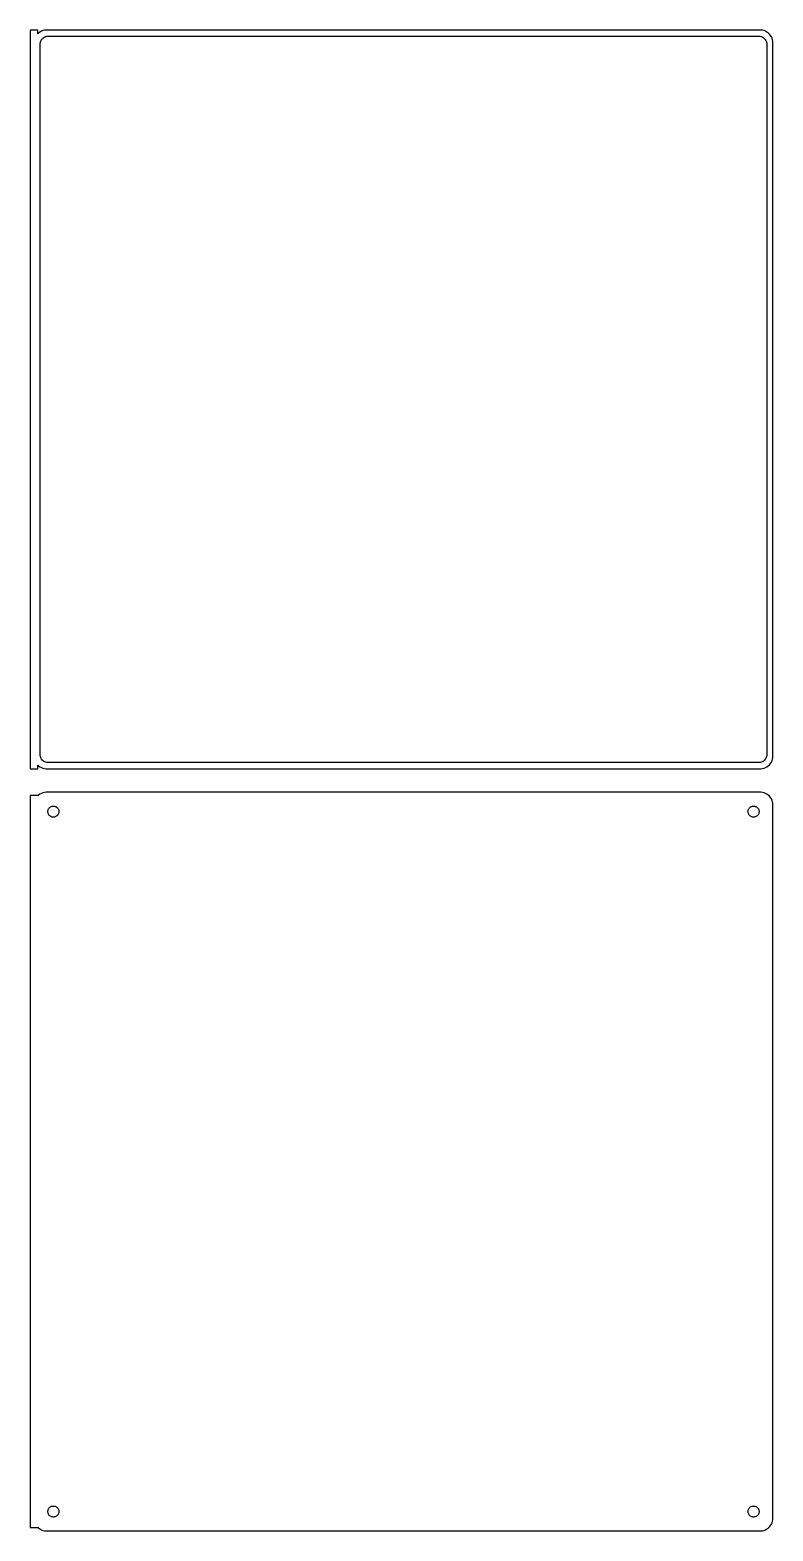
# Model space of a CAD drawing. Header units: metres. Extents: x -144 to 142, y 446 to 1024.
import ezdxf

# ---------------------------------------------------------------- set-up
doc = ezdxf.new("R2010")
doc.units = ezdxf.units.M

msp = doc.modelspace()

# ---------------------------------------------------------------- linework, layer by layer
for p, q in [((-141, 1024.48), (-144, 1024.48)), ((-144, 1024.48), (-144, 739.521)), ((-141, 1023.06), (-141, 1024.48)), ((-140.687, 1023.35), (-141, 1023.06)), ((-140.179, 1023.72), (-140.687, 1023.35)), ((-139.629, 1024.02), (-140.179, 1023.72)), ((-140.113, 1019), (-140.088, 1019.39)), ((-140.088, 1019.39), (-140.015, 1019.77)), ((-140.015, 1019.77), (-139.894, 1020.15)), ((-139.894, 1020.15), (-139.728, 1020.5)), ((-139.728, 1020.5), (-139.518, 1020.83)), ((-139.045, 1024.26), (-139.629, 1024.02)), ((-139.518, 1020.83), (-139.269, 1021.13)), ((-139.269, 1021.13), (-138.984, 1021.4)), ((-138.437, 1024.41), (-139.045, 1024.26)), ((-138.984, 1021.4), (-138.668, 1021.63)), ((-138.668, 1021.63), (-138.325, 1021.82)), ((-137.814, 1024.49), (-138.437, 1024.41)), ((-138.325, 1021.82), (-137.962, 1021.96)), ((-137.962, 1021.96), (-137.583, 1022.06)), ((137.814, 1024.49), (-137.814, 1024.49)), ((-137.583, 1022.06), (-137.195, 1022.11)), ((-137.195, 1022.11), (137.195, 1022.11)), ((137.195, 1022.11), (137.583, 1022.06)), ((137.583, 1022.06), (137.962, 1021.96)), ((138.437, 1024.41), (137.814, 1024.49)), ((137.962, 1021.96), (138.325, 1021.82)), ((138.325, 1021.82), (138.668, 1021.63)), ((139.045, 1024.26), (138.437, 1024.41)), ((138.668, 1021.63), (138.984, 1021.4)), ((138.984, 1021.4), (139.269, 1021.13)), ((139.629, 1024.02), (139.045, 1024.26)), ((139.269, 1021.13), (139.518, 1020.83)), ((139.518, 1020.83), (139.728, 1020.5)), ((140.179, 1023.72), (139.629, 1024.02)), ((139.728, 1020.5), (139.894, 1020.15)), ((139.894, 1020.15), (140.015, 1019.77)), ((140.015, 1019.77), (140.088, 1019.39)), ((140.088, 1019.39), (140.113, 1019)), ((140.687, 1023.35), (140.179, 1023.72)), ((141.145, 1022.92), (140.687, 1023.35)), ((141.545, 1022.44), (141.145, 1022.92)), ((141.882, 1021.91), (141.545, 1022.44)), ((142.149, 1021.34), (141.882, 1021.91)), ((142.343, 1020.74), (142.149, 1021.34)), ((142.461, 1020.13), (142.343, 1020.74)), ((142.5, 1019.5), (142.461, 1020.13)), ((142.5, 744.5), (142.5, 1019.5)), ((-140.113, 745), (-140.113, 1019)), ((140.113, 1019), (140.113, 745)), ((-140.088, 744.61), (-140.113, 745)), ((-140.015, 744.226), (-140.088, 744.61)), ((-139.894, 743.854), (-140.015, 744.226)), ((-139.728, 743.5), (-139.894, 743.854)), ((-139.518, 743.17), (-139.728, 743.5)), ((-139.269, 742.869), (-139.518, 743.17)), ((-138.984, 742.601), (-139.269, 742.869)), ((-138.668, 742.372), (-138.984, 742.601)), ((-138.325, 742.183), (-138.668, 742.372)), ((-137.962, 742.039), (-138.325, 742.183)), ((-137.583, 741.942), (-137.962, 742.039)), ((-137.195, 741.893), (-137.583, 741.942)), ((137.195, 741.893), (-137.195, 741.893)), ((137.583, 741.942), (137.195, 741.893)), ((137.962, 742.039), (137.583, 741.942)), ((138.325, 742.183), (137.962, 742.039)), ((138.668, 742.372), (138.325, 742.183)), ((138.984, 742.601), (138.668, 742.372)), ((139.269, 742.869), (138.984, 742.601)), ((139.518, 743.17), (139.269, 742.869)), ((139.728, 743.5), (139.518, 743.17)), ((139.894, 743.854), (139.728, 743.5)), ((140.015, 744.226), (139.894, 743.854)), ((140.088, 744.61), (140.015, 744.226)), ((140.113, 745), (140.088, 744.61)), ((141.145, 741.077), (141.545, 741.561)), ((141.545, 741.561), (141.882, 742.091)), ((141.882, 742.091), (142.149, 742.659)), ((142.149, 742.659), (142.343, 743.257)), ((142.343, 743.257), (142.461, 743.873)), ((142.461, 743.873), (142.5, 744.5)), ((-144, 739.521), (-141, 739.521)), ((-141, 739.521), (-141, 740.941)), ((-141, 740.941), (-140.687, 740.647)), ((-140.687, 740.647), (-140.179, 740.278)), ((-140.179, 740.278), (-139.629, 739.976)), ((-139.629, 739.976), (-139.045, 739.745)), ((-139.045, 739.745), (-138.437, 739.589)), ((-138.437, 739.589), (-137.814, 739.51)), ((-137.814, 739.51), (137.814, 739.51)), ((137.814, 739.51), (138.437, 739.589)), ((138.437, 739.589), (139.045, 739.745)), ((139.045, 739.745), (139.629, 739.976)), ((139.629, 739.976), (140.179, 740.278)), ((140.179, 740.278), (140.687, 740.647)), ((140.687, 740.647), (141.145, 741.077)), ((-140.179, 729.722), (-140.687, 729.353)), ((-139.629, 730.024), (-140.179, 729.722)), ((-139.045, 730.255), (-139.629, 730.024)), ((-138.437, 730.411), (-139.045, 730.255)), ((-137.814, 730.49), (-138.437, 730.411)), ((137.814, 730.49), (-137.814, 730.49)), ((138.437, 730.411), (137.814, 730.49)), ((139.045, 730.255), (138.437, 730.411)), ((139.629, 730.024), (139.045, 730.255)), ((140.179, 729.722), (139.629, 730.024)), ((140.687, 729.353), (140.179, 729.722)), ((-141, 729.153), (-144, 729.153)), ((-144, 729.153), (-144, 446.847)), ((-140.687, 729.353), (-141, 729.059)), ((-141, 729.059), (-141, 729.153)), ((-137.068, 723.531), (-136.985, 723.786)), ((-136.985, 723.786), (-136.871, 724.029)), ((-136.871, 724.029), (-136.727, 724.255)), ((-136.727, 724.255), (-136.557, 724.462)), ((-136.557, 724.462), (-136.361, 724.645)), ((-136.361, 724.645), (-136.144, 724.803)), ((-136.144, 724.803), (-135.909, 724.932)), ((-135.909, 724.932), (-135.66, 725.031)), ((-135.66, 725.031), (-135.4, 725.097)), ((-135.4, 725.097), (-135.134, 725.131)), ((-135.134, 725.131), (-134.866, 725.131)), ((-134.866, 725.131), (-134.6, 725.097)), ((-134.6, 725.097), (-134.34, 725.031)), ((-134.34, 725.031), (-134.091, 724.932)), ((-134.091, 724.932), (-133.856, 724.803)), ((-133.856, 724.803), (-133.639, 724.645)), ((-133.639, 724.645), (-133.443, 724.462)), ((-133.443, 724.462), (-133.273, 724.255)), ((-133.273, 724.255), (-133.129, 724.029)), ((-133.129, 724.029), (-133.015, 723.786)), ((-133.015, 723.786), (-132.932, 723.531)), ((132.932, 723.531), (133.015, 723.786)), ((133.015, 723.786), (133.129, 724.029)), ((133.129, 724.029), (133.273, 724.255)), ((133.273, 724.255), (133.443, 724.462)), ((133.443, 724.462), (133.639, 724.645)), ((133.639, 724.645), (133.856, 724.803)), ((133.856, 724.803), (134.091, 724.932)), ((134.091, 724.932), (134.34, 725.031)), ((134.34, 725.031), (134.6, 725.097)), ((134.6, 725.097), (134.866, 725.131)), ((134.866, 725.131), (135.134, 725.131)), ((135.134, 725.131), (135.4, 725.097)), ((135.4, 725.097), (135.66, 725.031)), ((135.66, 725.031), (135.909, 724.932)), ((135.909, 724.932), (136.144, 724.803)), ((136.144, 724.803), (136.361, 724.645)), ((136.361, 724.645), (136.557, 724.462)), ((136.557, 724.462), (136.727, 724.255)), ((136.727, 724.255), (136.871, 724.029)), ((136.871, 724.029), (136.985, 723.786)), ((136.985, 723.786), (137.068, 723.531)), ((141.145, 728.923), (140.687, 729.353)), ((141.545, 728.439), (141.145, 728.923)), ((141.882, 727.909), (141.545, 728.439)), ((142.149, 727.341), (141.882, 727.909)), ((142.343, 726.743), (142.149, 727.341)), ((142.461, 726.127), (142.343, 726.743)), ((142.5, 725.5), (142.461, 726.127)), ((142.5, 450.5), (142.5, 725.5)), ((-137.135, 723), (-137.118, 723.268)), ((-137.118, 722.732), (-137.135, 723)), ((-137.118, 723.268), (-137.068, 723.531)), ((-137.068, 722.469), (-137.118, 722.732)), ((-136.985, 722.214), (-137.068, 722.469)), ((-136.871, 721.971), (-136.985, 722.214)), ((-136.727, 721.745), (-136.871, 721.971)), ((-136.557, 721.538), (-136.727, 721.745)), ((-136.361, 721.355), (-136.557, 721.538)), ((-136.144, 721.197), (-136.361, 721.355)), ((-135.909, 721.068), (-136.144, 721.197)), ((-135.66, 720.969), (-135.909, 721.068)), ((-135.4, 720.903), (-135.66, 720.969)), ((-135.134, 720.869), (-135.4, 720.903)), ((-134.866, 720.869), (-135.134, 720.869)), ((-134.6, 720.903), (-134.866, 720.869)), ((-134.34, 720.969), (-134.6, 720.903)), ((-134.091, 721.068), (-134.34, 720.969)), ((-133.856, 721.197), (-134.091, 721.068)), ((-133.639, 721.355), (-133.856, 721.197)), ((-133.443, 721.538), (-133.639, 721.355)), ((-133.273, 721.745), (-133.443, 721.538)), ((-133.129, 721.971), (-133.273, 721.745)), ((-133.015, 722.214), (-133.129, 721.971)), ((-132.932, 722.469), (-133.015, 722.214)), ((-132.932, 723.531), (-132.882, 723.268)), ((-132.882, 722.732), (-132.932, 722.469)), ((-132.882, 723.268), (-132.865, 723)), ((-132.865, 723), (-132.882, 722.732)), ((132.865, 723), (132.882, 723.268)), ((132.882, 722.732), (132.865, 723)), ((132.882, 723.268), (132.932, 723.531)), ((132.932, 722.469), (132.882, 722.732)), ((133.015, 722.214), (132.932, 722.469)), ((133.129, 721.971), (133.015, 722.214)), ((133.273, 721.745), (133.129, 721.971)), ((133.443, 721.538), (133.273, 721.745)), ((133.639, 721.355), (133.443, 721.538)), ((133.856, 721.197), (133.639, 721.355)), ((134.091, 721.068), (133.856, 721.197)), ((134.34, 720.969), (134.091, 721.068)), ((134.6, 720.903), (134.34, 720.969)), ((134.866, 720.869), (134.6, 720.903)), ((135.134, 720.869), (134.866, 720.869)), ((135.4, 720.903), (135.134, 720.869)), ((135.66, 720.969), (135.4, 720.903)), ((135.909, 721.068), (135.66, 720.969)), ((136.144, 721.197), (135.909, 721.068)), ((136.361, 721.355), (136.144, 721.197)), ((136.557, 721.538), (136.361, 721.355)), ((136.727, 721.745), (136.557, 721.538)), ((136.871, 721.971), (136.727, 721.745)), ((136.985, 722.214), (136.871, 721.971)), ((137.068, 722.469), (136.985, 722.214)), ((137.068, 723.531), (137.118, 723.268)), ((137.118, 722.732), (137.068, 722.469)), ((137.118, 723.268), (137.135, 723)), ((137.135, 723), (137.118, 722.732)), ((-137.135, 453), (-137.118, 453.268)), ((-137.118, 452.732), (-137.135, 453)), ((-137.118, 453.268), (-137.068, 453.531)), ((-137.068, 452.469), (-137.118, 452.732)), ((-137.068, 453.531), (-136.985, 453.786)), ((-136.985, 452.214), (-137.068, 452.469)), ((-136.985, 453.786), (-136.871, 454.029)), ((-136.871, 451.971), (-136.985, 452.214)), ((-136.871, 454.029), (-136.727, 454.255)), ((-136.727, 451.745), (-136.871, 451.971)), ((-136.727, 454.255), (-136.557, 454.462)), ((-136.557, 451.538), (-136.727, 451.745)), ((-136.557, 454.462), (-136.361, 454.645)), ((-136.361, 454.645), (-136.144, 454.803)), ((-136.144, 454.803), (-135.909, 454.932)), ((-135.909, 454.932), (-135.66, 455.031)), ((-135.66, 455.031), (-135.4, 455.097)), ((-135.4, 455.097), (-135.134, 455.131)), ((-135.134, 455.131), (-134.866, 455.131)), ((-134.866, 455.131), (-134.6, 455.097)), ((-134.6, 455.097), (-134.34, 455.031)), ((-134.34, 455.031), (-134.091, 454.932)), ((-134.091, 454.932), (-133.856, 454.803)), ((-133.856, 454.803), (-133.639, 454.645)), ((-133.639, 454.645), (-133.443, 454.462)), ((-133.443, 454.462), (-133.273, 454.255)), ((-133.273, 451.745), (-133.443, 451.538)), ((-133.273, 454.255), (-133.129, 454.029)), ((-133.129, 451.971), (-133.273, 451.745)), ((-133.129, 454.029), (-133.015, 453.786)), ((-133.015, 452.214), (-133.129, 451.971)), ((-133.015, 453.786), (-132.932, 453.531)), ((-132.932, 452.469), (-133.015, 452.214)), ((-132.932, 453.531), (-132.882, 453.268)), ((-132.882, 452.732), (-132.932, 452.469)), ((-132.882, 453.268), (-132.865, 453)), ((-132.865, 453), (-132.882, 452.732)), ((132.865, 453), (132.882, 453.268)), ((132.882, 452.732), (132.865, 453)), ((132.882, 453.268), (132.932, 453.531)), ((132.932, 452.469), (132.882, 452.732)), ((132.932, 453.531), (133.015, 453.786)), ((133.015, 452.214), (132.932, 452.469)), ((133.015, 453.786), (133.129, 454.029)), ((133.129, 451.971), (133.015, 452.214)), ((133.129, 454.029), (133.273, 454.255)), ((133.273, 451.745), (133.129, 451.971)), ((133.273, 454.255), (133.443, 454.462)), ((133.443, 451.538), (133.273, 451.745)), ((133.443, 454.462), (133.639, 454.645)), ((133.639, 454.645), (133.856, 454.803)), ((133.856, 454.803), (134.091, 454.932)), ((134.091, 454.932), (134.34, 455.031)), ((134.34, 455.031), (134.6, 455.097)), ((134.6, 455.097), (134.866, 455.131)), ((134.866, 455.131), (135.134, 455.131)), ((135.134, 455.131), (135.4, 455.097)), ((135.4, 455.097), (135.66, 455.031)), ((135.66, 455.031), (135.909, 454.932)), ((135.909, 454.932), (136.144, 454.803)), ((136.144, 454.803), (136.361, 454.645)), ((136.361, 454.645), (136.557, 454.462)), ((136.557, 454.462), (136.727, 454.255)), ((136.727, 451.745), (136.557, 451.538)), ((136.727, 454.255), (136.871, 454.029)), ((136.871, 451.971), (136.727, 451.745)), ((136.871, 454.029), (136.985, 453.786)), ((136.985, 452.214), (136.871, 451.971)), ((136.985, 453.786), (137.068, 453.531)), ((137.068, 452.469), (136.985, 452.214)), ((137.068, 453.531), (137.118, 453.268)), ((137.118, 452.732), (137.068, 452.469)), ((137.118, 453.268), (137.135, 453)), ((137.135, 453), (137.118, 452.732)), ((-144, 446.847), (-141, 446.847)), ((-141, 446.847), (-141, 446.941)), ((-141, 446.941), (-140.687, 446.647)), ((-140.687, 446.647), (-140.179, 446.278)), ((-140.179, 446.278), (-139.629, 445.976)), ((-139.629, 445.976), (-139.045, 445.745)), ((-136.361, 451.355), (-136.557, 451.538)), ((-136.144, 451.197), (-136.361, 451.355)), ((-135.909, 451.068), (-136.144, 451.197)), ((-135.66, 450.969), (-135.909, 451.068)), ((-135.4, 450.903), (-135.66, 450.969)), ((-135.134, 450.869), (-135.4, 450.903)), ((-134.866, 450.869), (-135.134, 450.869)), ((-134.6, 450.903), (-134.866, 450.869)), ((-134.34, 450.969), (-134.6, 450.903)), ((-134.091, 451.068), (-134.34, 450.969)), ((-133.856, 451.197), (-134.091, 451.068)), ((-133.639, 451.355), (-133.856, 451.197)), ((-133.443, 451.538), (-133.639, 451.355)), ((133.639, 451.355), (133.443, 451.538)), ((133.856, 451.197), (133.639, 451.355)), ((134.091, 451.068), (133.856, 451.197)), ((134.34, 450.969), (134.091, 451.068)), ((134.6, 450.903), (134.34, 450.969)), ((134.866, 450.869), (134.6, 450.903)), ((135.134, 450.869), (134.866, 450.869)), ((135.4, 450.903), (135.134, 450.869)), ((135.66, 450.969), (135.4, 450.903)), ((135.909, 451.068), (135.66, 450.969)), ((136.144, 451.197), (135.909, 451.068)), ((136.361, 451.355), (136.144, 451.197)), ((136.557, 451.538), (136.361, 451.355)), ((139.045, 445.745), (139.629, 445.976)), ((139.629, 445.976), (140.179, 446.278)), ((140.179, 446.278), (140.687, 446.647)), ((140.687, 446.647), (141.145, 447.077)), ((141.145, 447.077), (141.545, 447.561)), ((141.545, 447.561), (141.882, 448.091)), ((141.882, 448.091), (142.149, 448.659)), ((142.149, 448.659), (142.343, 449.257)), ((142.343, 449.257), (142.461, 449.873)), ((142.461, 449.873), (142.5, 450.5)), ((-139.045, 445.745), (-138.437, 445.589)), ((-138.437, 445.589), (-137.814, 445.51)), ((-137.814, 445.51), (137.814, 445.51)), ((137.814, 445.51), (138.437, 445.589)), ((138.437, 445.589), (139.045, 445.745))]:
    msp.add_line(p, q)

doc.saveas('drawing.dxf')
